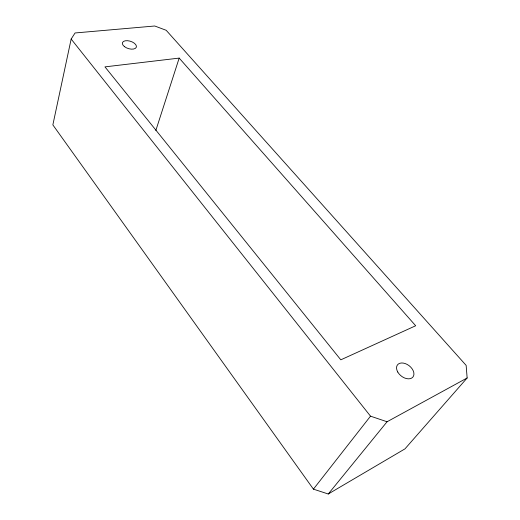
<?xml version="1.0" encoding="UTF-8"?>
<svg xmlns="http://www.w3.org/2000/svg" width="520" height="520" viewBox="0 0 520 520"><rect width="100%" height="100%" fill="white"/><g stroke="black" fill="none" stroke-linecap="round" stroke-linejoin="round"><path stroke-width="0.78" d="M71.156 39.052L52.858 124.891L313.423 489.144L328.263 494L404.969 448.871L467.142 377.975L466.147 365.391L166.185 30.29L154.745 26L75.069 32.968L71.156 39.052L370.513 416.163L387.069 421.759L467.142 377.975M155.838 130.475L179.179 58.097L104.956 66.872L340.808 359.834L415.682 325.754L179.179 58.097M313.423 489.144L370.513 416.163M328.263 494L387.069 421.759M124.456 46.631A7.3 3.809 17.6 0 0 136.22 47.431A7.3 3.809 17.6 0 0 127.478 40.697A7.3 3.809 17.6 0 0 124.456 46.631M397.755 372.034A9.835 6.494 38.2 0 0 412.841 377.137A9.835 6.494 38.2 0 0 405.119 363.532A9.835 6.494 38.2 0 0 397.755 372.034"/></g></svg>
